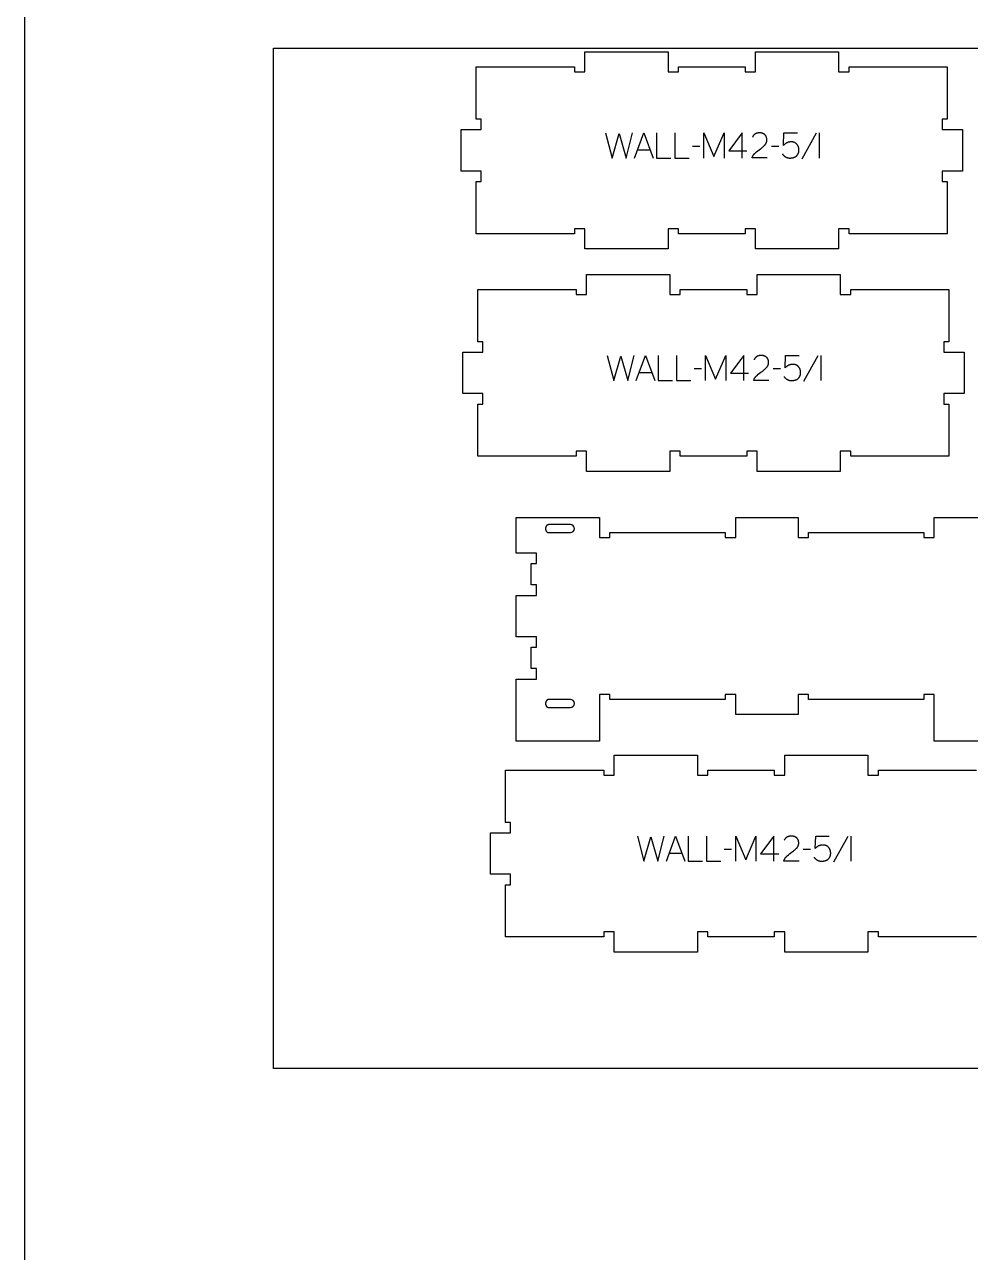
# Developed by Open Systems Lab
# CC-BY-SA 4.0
# Model space of a CAD drawing. Extents: x 0 to 4485, y 0 to 10771.
# Drawn here: x 0 to 1131, y 2810 to 4278 of the extents above; entities that cross this region are included whole.
import ezdxf

# ---------------------------------------------------------------- set-up
doc = ezdxf.new("R2010")
doc.units = 0
for name, color, linetype in [('0_SHEET_SPRUCEPLY_2440X122', 1, 'CONTINUOUS'), ('1_ANYTOOL_1MMDEEP_LABELS_S', 2, 'CONTINUOUS'), ('3_ANYTOOL_CUTTHROUGH_INSID', 4, 'CONTINUOUS'), ('4_ANYTOOL_CUTTHROUGH_OUTSI', 5, 'CONTINUOUS'), ('DONOTCUT', 7, 'CONTINUOUS')]:
    doc.layers.add(name, color=color, linetype=linetype)

msp = doc.modelspace()

# ---------------------------------------------------------------- linework, layer by layer
at = {"layer": '0_SHEET_SPRUCEPLY_2440X122'}
msp.add_lwpolyline([(2737.9, 4249.4), (2737.9, 3029.4), (297.9, 3029.4), (297.9, 4249.4)], close=True, dxfattribs=at)
at = {"layer": '1_ANYTOOL_1MMDEEP_LABELS_S', "color": 2}
for points in [[(695.1, 4148), (702.8, 4118), (711.3, 4147.1), (719.7, 4118), (727.2, 4148)], [(729.8, 4118), (740.7, 4148), (751.8, 4118)], [(756, 4148), (756, 4118), (773.1, 4118)], [(777.9, 4148), (777.9, 4118), (795, 4118)], [(812.7, 4118), (812.7, 4148), (824.7, 4119.6), (836.7, 4147.9), (836.7, 4118)], [(858.3, 4118), (858.3, 4148.1), (842.3, 4126.7)], [(888.5, 4118.1), (870.2, 4118.1), (870.4, 4118.6), (870.4, 4118.8), (870.5, 4119), (870.6, 4119.2), (870.7, 4119.4), (870.8, 4119.7), (870.9, 4119.9), (871, 4120.1), (871.1, 4120.3), (871.2, 4120.5), (871.3, 4120.7), (871.4, 4120.9), (871.5, 4121.1), (871.7, 4121.3), (871.8, 4121.5), (871.9, 4121.7), (872, 4121.9), (872.2, 4122), (872.3, 4122.2), (872.5, 4122.4), (872.6, 4122.6), (872.8, 4122.8), (872.9, 4122.9), (873.1, 4123.1), (873.2, 4123.3), (873.4, 4123.4), (873.6, 4123.6), (873.7, 4123.8), (873.9, 4123.9), (874.3, 4124.2), (875.7, 4125.5), (877.2, 4126.7), (878.7, 4127.8), (880.3, 4128.9), (881, 4129.5), (881.8, 4130.1), (882.5, 4130.6), (883.2, 4131.2), (883.8, 4131.8), (884.5, 4132.4), (885.1, 4133), (885.7, 4133.7), (885.8, 4133.8), (886, 4134), (886.1, 4134.1), (886.2, 4134.3), (886.4, 4134.5), (886.5, 4134.6), (886.6, 4134.8), (886.7, 4135), (886.8, 4135.1), (886.9, 4135.3), (887, 4135.5), (887.1, 4135.7), (887.2, 4135.9), (887.3, 4136.1), (887.4, 4136.2), (887.5, 4136.4), (887.5, 4136.6), (887.6, 4136.8), (887.7, 4137), (887.7, 4137.2), (887.8, 4137.4), (887.8, 4137.6), (887.9, 4137.8), (887.9, 4138), (887.9, 4138.2), (888, 4138.5), (888, 4138.7), (888, 4138.9), (888, 4139.1), (888, 4139.3), (888, 4139.6), (888, 4139.8), (888, 4140), (888, 4140.3), (888, 4140.5), (888, 4140.8), (888, 4141), (888, 4141.2), (887.9, 4141.5), (887.9, 4141.7), (887.8, 4141.9), (887.8, 4142.1), (887.7, 4142.3), (887.7, 4142.5), (887.6, 4142.7), (887.6, 4142.9), (887.5, 4143.1), (887.4, 4143.3), (887.3, 4143.5), (887.2, 4143.7), (887.2, 4143.9), (887.1, 4144.1), (887, 4144.2), (886.9, 4144.4), (886.7, 4144.6), (886.6, 4144.7), (886.5, 4144.9), (886.4, 4145.1), (886.2, 4145.2), (886.1, 4145.4), (886, 4145.5), (885.8, 4145.6), (885.7, 4145.8), (885.5, 4145.9), (885.4, 4146), (885.2, 4146.2), (885, 4146.3), (884.9, 4146.4), (884.7, 4146.5), (884.5, 4146.6), (884.3, 4146.7), (884.2, 4146.8), (884, 4146.9), (883.8, 4147), (883.6, 4147.1), (883.4, 4147.2), (883.2, 4147.3), (883.1, 4147.3), (882.9, 4147.4), (882.7, 4147.5), (882.5, 4147.6), (882.3, 4147.6), (882, 4147.7), (881.8, 4147.7), (881.6, 4147.8), (881.4, 4147.8), (881.2, 4147.8), (881, 4147.9), (880.8, 4147.9), (880.5, 4147.9), (880.3, 4148), (880.1, 4148), (879.8, 4148), (879.6, 4148), (879.1, 4148), (878.8, 4148), (878.4, 4148), (878.1, 4148), (877.7, 4147.9), (877.4, 4147.9), (877, 4147.8), (876.7, 4147.8), (876.4, 4147.7), (876.1, 4147.6), (875.9, 4147.6), (875.8, 4147.5), (875.6, 4147.5), (875.5, 4147.4), (875.3, 4147.4), (875.2, 4147.3), (875, 4147.2), (874.9, 4147.2), (874.7, 4147.1), (874.6, 4147), (874.5, 4147), (874.3, 4146.9), (874.2, 4146.8), (874.1, 4146.7), (873.9, 4146.7), (873.8, 4146.6), (873.7, 4146.5), (873.5, 4146.4), (873.4, 4146.3), (873.3, 4146.2), (873.2, 4146.1), (873, 4146), (872.9, 4145.9), (872.8, 4145.8), (872.7, 4145.7), (872.6, 4145.6), (872.5, 4145.5), (872.4, 4145.4), (872.2, 4145.3), (872.1, 4145.1), (872, 4145), (871.9, 4144.9), (871.7, 4144.6), (871.5, 4144.4), (871.3, 4144.1), (871.2, 4143.8), (871, 4143.5), (870.8, 4143.2), (870.6, 4142.9)], [(906.5, 4122.8), (906.7, 4122.5), (906.9, 4122.2), (907.2, 4121.9), (907.4, 4121.7), (907.6, 4121.4), (907.8, 4121.2), (908.1, 4120.9), (908.3, 4120.7), (908.6, 4120.5), (908.8, 4120.3), (909.1, 4120.1), (909.3, 4119.9), (909.6, 4119.7), (909.9, 4119.5), (910.1, 4119.4), (910.4, 4119.2), (910.7, 4119.1), (911, 4118.9), (911.3, 4118.8), (911.6, 4118.7), (911.9, 4118.6), (912.2, 4118.5), (912.5, 4118.4), (912.8, 4118.3), (913.1, 4118.2), (913.4, 4118.2), (913.8, 4118.1), (914.1, 4118.1), (914.4, 4118.1), (914.8, 4118), (915.1, 4118), (915.5, 4118), (915.9, 4118), (916.3, 4118), (916.7, 4118), (917.1, 4118.1), (917.5, 4118.1), (917.9, 4118.2), (918.2, 4118.2), (918.6, 4118.3), (919, 4118.3), (919.3, 4118.4), (919.7, 4118.5), (920, 4118.6), (920.4, 4118.7), (920.7, 4118.8), (921, 4118.9), (921.3, 4119.1), (921.5, 4119.1), (921.6, 4119.2), (921.8, 4119.3), (921.9, 4119.4), (922.1, 4119.4), (922.2, 4119.5), (922.4, 4119.6), (922.5, 4119.7), (922.7, 4119.8), (922.8, 4119.9), (922.9, 4120), (923.1, 4120.2), (923.2, 4120.3), (923.3, 4120.4), (923.5, 4120.5), (923.6, 4120.7), (923.7, 4120.8), (923.8, 4120.9), (924, 4121.1), (924.1, 4121.2), (924.2, 4121.4), (924.3, 4121.5), (924.4, 4121.7), (924.5, 4121.9), (924.7, 4122), (924.8, 4122.2), (924.9, 4122.4), (925, 4122.6), (925.2, 4122.9), (925.4, 4123.3), (925.5, 4123.6), (925.6, 4123.8), (925.7, 4124.1), (925.8, 4124.3), (925.9, 4124.6), (926, 4124.8), (926, 4125), (926.1, 4125.3), (926.1, 4125.5), (926.2, 4125.8), (926.2, 4126), (926.3, 4126.2), (926.3, 4126.5), (926.3, 4126.7), (926.3, 4126.9), (926.3, 4127.2), (926.3, 4127.5), (926.3, 4127.7), (926.3, 4128), (926.3, 4128.2), (926.3, 4128.5), (926.2, 4128.7), (926.2, 4129), (926.2, 4129.2), (926.1, 4129.5), (926.1, 4129.7), (926, 4130), (926, 4130.2), (925.9, 4130.4), (925.9, 4130.7), (925.8, 4130.9), (925.7, 4131.1), (925.6, 4131.4), (925.6, 4131.6), (925.5, 4131.8), (925.4, 4132), (925.3, 4132.2), (925.2, 4132.4), (925.1, 4132.6), (925, 4132.8), (924.9, 4133), (924.7, 4133.2), (924.6, 4133.4), (924.5, 4133.6), (924.3, 4133.8), (924.2, 4134), (924.1, 4134.2), (923.9, 4134.4), (923.8, 4134.6), (923.6, 4134.7), (923.4, 4134.9), (923.3, 4135.1), (923.1, 4135.2), (922.9, 4135.4), (922.8, 4135.5), (922.6, 4135.7), (922.4, 4135.8), (922.2, 4135.9), (922, 4136), (921.8, 4136.2), (921.6, 4136.3), (921.4, 4136.4), (921.2, 4136.5), (921, 4136.6), (920.8, 4136.7), (920.5, 4136.7), (920.3, 4136.8), (920.1, 4136.9), (919.8, 4137), (919.6, 4137), (919.4, 4137.1), (919.1, 4137.1), (918.9, 4137.2), (918.6, 4137.2), (918.3, 4137.2), (918.1, 4137.3), (917.8, 4137.3), (917.5, 4137.3), (917.3, 4137.3), (917, 4137.3), (916.6, 4137.3), (916.3, 4137.3), (915.9, 4137.3), (915.6, 4137.2), (915.3, 4137.2), (914.9, 4137.1), (914.6, 4137.1), (914.3, 4137), (914, 4136.9), (913.7, 4136.9), (913.4, 4136.8), (913.1, 4136.7), (912.8, 4136.5), (912.5, 4136.4), (912.2, 4136.3), (912, 4136.2), (911.7, 4136), (911.4, 4135.9), (911.1, 4135.7), (910.9, 4135.5), (910.6, 4135.4), (910.3, 4135.2), (910.1, 4135), (909.8, 4134.8), (909.5, 4134.6), (909.3, 4134.4), (909, 4134.2), (908.8, 4133.9), (908.2, 4133.5), (907.7, 4133), (908.4, 4148), (924.6, 4148)], [(946.9, 4147.5), (929.7, 4116.8)], [(950.4, 4148), (950.4, 4118)], [(733.3, 4127.6), (748.2, 4127.6)], [(807.6, 4131.9), (798.8, 4131.8)], [(842.3, 4126.7), (864.1, 4126.7)], [(902.2, 4131.9), (893.4, 4131.8)], [(697.1, 3882), (704.8, 3852), (713.3, 3881.1), (721.7, 3852), (729.2, 3882)], [(731.8, 3852), (742.7, 3882), (753.8, 3852)], [(758, 3882), (758, 3852), (775.1, 3852)], [(779.9, 3882), (779.9, 3852), (797, 3852)], [(814.7, 3852), (814.7, 3882), (826.7, 3853.6), (838.7, 3881.9), (838.7, 3852)], [(860.3, 3852), (860.3, 3882.1), (844.3, 3860.7)], [(890.5, 3852.1), (872.2, 3852.1), (872.4, 3852.6), (872.4, 3852.8), (872.5, 3853), (872.6, 3853.2), (872.7, 3853.4), (872.8, 3853.7), (872.9, 3853.9), (873, 3854.1), (873.1, 3854.3), (873.2, 3854.5), (873.3, 3854.7), (873.4, 3854.9), (873.5, 3855.1), (873.7, 3855.3), (873.8, 3855.5), (873.9, 3855.7), (874, 3855.9), (874.2, 3856), (874.3, 3856.2), (874.5, 3856.4), (874.6, 3856.6), (874.8, 3856.8), (874.9, 3856.9), (875.1, 3857.1), (875.2, 3857.3), (875.4, 3857.4), (875.6, 3857.6), (875.7, 3857.8), (875.9, 3857.9), (876.3, 3858.2), (877.7, 3859.5), (879.2, 3860.7), (880.7, 3861.8), (882.3, 3862.9), (883, 3863.5), (883.8, 3864.1), (884.5, 3864.6), (885.2, 3865.2), (885.8, 3865.8), (886.5, 3866.4), (887.1, 3867), (887.7, 3867.7), (887.8, 3867.8), (888, 3868), (888.1, 3868.1), (888.2, 3868.3), (888.4, 3868.5), (888.5, 3868.6), (888.6, 3868.8), (888.7, 3869), (888.8, 3869.1), (888.9, 3869.3), (889, 3869.5), (889.1, 3869.7), (889.2, 3869.9), (889.3, 3870.1), (889.4, 3870.2), (889.5, 3870.4), (889.5, 3870.6), (889.6, 3870.8), (889.7, 3871), (889.7, 3871.2), (889.8, 3871.4), (889.8, 3871.6), (889.9, 3871.8), (889.9, 3872), (889.9, 3872.2), (890, 3872.5), (890, 3872.7), (890, 3872.9), (890, 3873.1), (890, 3873.3), (890, 3873.6), (890, 3873.8), (890, 3874), (890, 3874.3), (890, 3874.5), (890, 3874.8), (890, 3875), (890, 3875.2), (889.9, 3875.5), (889.9, 3875.7), (889.8, 3875.9), (889.8, 3876.1), (889.7, 3876.3), (889.7, 3876.5), (889.6, 3876.7), (889.6, 3876.9), (889.5, 3877.1), (889.4, 3877.3), (889.3, 3877.5), (889.2, 3877.7), (889.2, 3877.9), (889.1, 3878.1), (889, 3878.2), (888.9, 3878.4), (888.7, 3878.6), (888.6, 3878.7), (888.5, 3878.9), (888.4, 3879.1), (888.2, 3879.2), (888.1, 3879.4), (888, 3879.5), (887.8, 3879.6), (887.7, 3879.8), (887.5, 3879.9), (887.4, 3880), (887.2, 3880.2), (887, 3880.3), (886.9, 3880.4), (886.7, 3880.5), (886.5, 3880.6), (886.3, 3880.7), (886.2, 3880.8), (886, 3880.9), (885.8, 3881), (885.6, 3881.1), (885.4, 3881.2), (885.2, 3881.3), (885.1, 3881.3), (884.9, 3881.4), (884.7, 3881.5), (884.5, 3881.6), (884.3, 3881.6), (884, 3881.7), (883.8, 3881.7), (883.6, 3881.8), (883.4, 3881.8), (883.2, 3881.8), (883, 3881.9), (882.8, 3881.9), (882.5, 3881.9), (882.3, 3882), (882.1, 3882), (881.8, 3882), (881.6, 3882), (881.1, 3882), (880.8, 3882), (880.4, 3882), (880.1, 3882), (879.7, 3881.9), (879.4, 3881.9), (879, 3881.8), (878.7, 3881.8), (878.4, 3881.7), (878.1, 3881.6), (877.9, 3881.6), (877.8, 3881.5), (877.6, 3881.5), (877.5, 3881.4), (877.3, 3881.4), (877.2, 3881.3), (877, 3881.2), (876.9, 3881.2), (876.7, 3881.1), (876.6, 3881), (876.5, 3881), (876.3, 3880.9), (876.2, 3880.8), (876.1, 3880.7), (875.9, 3880.7), (875.8, 3880.6), (875.7, 3880.5), (875.5, 3880.4), (875.4, 3880.3), (875.3, 3880.2), (875.2, 3880.1), (875, 3880), (874.9, 3879.9), (874.8, 3879.8), (874.7, 3879.7), (874.6, 3879.6), (874.5, 3879.5), (874.4, 3879.4), (874.2, 3879.3), (874.1, 3879.1), (874, 3879), (873.9, 3878.9), (873.7, 3878.6), (873.5, 3878.4), (873.3, 3878.1), (873.2, 3877.8), (873, 3877.5), (872.8, 3877.2), (872.6, 3876.9)], [(908.5, 3856.8), (908.7, 3856.5), (908.9, 3856.2), (909.2, 3855.9), (909.4, 3855.7), (909.6, 3855.4), (909.8, 3855.2), (910.1, 3854.9), (910.3, 3854.7), (910.6, 3854.5), (910.8, 3854.3), (911.1, 3854.1), (911.3, 3853.9), (911.6, 3853.7), (911.9, 3853.5), (912.1, 3853.4), (912.4, 3853.2), (912.7, 3853.1), (913, 3852.9), (913.3, 3852.8), (913.6, 3852.7), (913.9, 3852.6), (914.2, 3852.5), (914.5, 3852.4), (914.8, 3852.3), (915.1, 3852.2), (915.4, 3852.2), (915.8, 3852.1), (916.1, 3852.1), (916.4, 3852.1), (916.8, 3852), (917.1, 3852), (917.5, 3852), (917.9, 3852), (918.3, 3852), (918.7, 3852), (919.1, 3852.1), (919.5, 3852.1), (919.9, 3852.2), (920.2, 3852.2), (920.6, 3852.3), (921, 3852.3), (921.3, 3852.4), (921.7, 3852.5), (922, 3852.6), (922.4, 3852.7), (922.7, 3852.8), (923, 3852.9), (923.3, 3853.1), (923.5, 3853.1), (923.6, 3853.2), (923.8, 3853.3), (923.9, 3853.4), (924.1, 3853.4), (924.2, 3853.5), (924.4, 3853.6), (924.5, 3853.7), (924.7, 3853.8), (924.8, 3853.9), (924.9, 3854), (925.1, 3854.2), (925.2, 3854.3), (925.3, 3854.4), (925.5, 3854.5), (925.6, 3854.7), (925.7, 3854.8), (925.8, 3854.9), (926, 3855.1), (926.1, 3855.2), (926.2, 3855.4), (926.3, 3855.5), (926.4, 3855.7), (926.5, 3855.9), (926.7, 3856), (926.8, 3856.2), (926.9, 3856.4), (927, 3856.6), (927.2, 3856.9), (927.4, 3857.3), (927.5, 3857.6), (927.6, 3857.8), (927.7, 3858.1), (927.8, 3858.3), (927.9, 3858.6), (928, 3858.8), (928, 3859), (928.1, 3859.3), (928.1, 3859.5), (928.2, 3859.8), (928.2, 3860), (928.3, 3860.2), (928.3, 3860.5), (928.3, 3860.7), (928.3, 3860.9), (928.3, 3861.2), (928.3, 3861.5), (928.3, 3861.7), (928.3, 3862), (928.3, 3862.2), (928.3, 3862.5), (928.2, 3862.7), (928.2, 3863), (928.2, 3863.2), (928.1, 3863.5), (928.1, 3863.7), (928, 3864), (928, 3864.2), (927.9, 3864.4), (927.9, 3864.7), (927.8, 3864.9), (927.7, 3865.1), (927.6, 3865.4), (927.6, 3865.6), (927.5, 3865.8), (927.4, 3866), (927.3, 3866.2), (927.2, 3866.4), (927.1, 3866.6), (927, 3866.8), (926.9, 3867), (926.7, 3867.2), (926.6, 3867.4), (926.5, 3867.6), (926.3, 3867.8), (926.2, 3868), (926.1, 3868.2), (925.9, 3868.4), (925.8, 3868.6), (925.6, 3868.7), (925.4, 3868.9), (925.3, 3869.1), (925.1, 3869.2), (924.9, 3869.4), (924.8, 3869.5), (924.6, 3869.7), (924.4, 3869.8), (924.2, 3869.9), (924, 3870), (923.8, 3870.2), (923.6, 3870.3), (923.4, 3870.4), (923.2, 3870.5), (923, 3870.6), (922.8, 3870.7), (922.5, 3870.7), (922.3, 3870.8), (922.1, 3870.9), (921.8, 3871), (921.6, 3871), (921.4, 3871.1), (921.1, 3871.1), (920.9, 3871.2), (920.6, 3871.2), (920.3, 3871.2), (920.1, 3871.3), (919.8, 3871.3), (919.5, 3871.3), (919.3, 3871.3), (919, 3871.3), (918.6, 3871.3), (918.3, 3871.3), (917.9, 3871.3), (917.6, 3871.2), (917.3, 3871.2), (916.9, 3871.1), (916.6, 3871.1), (916.3, 3871), (916, 3870.9), (915.7, 3870.9), (915.4, 3870.8), (915.1, 3870.7), (914.8, 3870.5), (914.5, 3870.4), (914.2, 3870.3), (914, 3870.2), (913.7, 3870), (913.4, 3869.9), (913.1, 3869.7), (912.9, 3869.5), (912.6, 3869.4), (912.3, 3869.2), (912.1, 3869), (911.8, 3868.8), (911.5, 3868.6), (911.3, 3868.4), (911, 3868.2), (910.8, 3867.9), (910.2, 3867.5), (909.7, 3867), (910.4, 3882), (926.6, 3882)], [(948.9, 3881.5), (931.7, 3850.8)], [(952.4, 3882), (952.4, 3852)], [(735.3, 3861.6), (750.2, 3861.6)], [(809.6, 3865.9), (800.8, 3865.8)], [(844.3, 3860.7), (866.1, 3860.7)], [(904.2, 3865.9), (895.4, 3865.8)], [(733.1, 3307.5), (740.8, 3277.5), (749.2, 3306.6), (757.7, 3277.5), (765.2, 3307.5)], [(767.8, 3277.5), (778.7, 3307.5), (789.7, 3277.5)], [(794, 3307.5), (794, 3277.5), (811.1, 3277.5)], [(815.8, 3307.5), (815.8, 3277.5), (832.9, 3277.5)], [(850.7, 3277.5), (850.7, 3307.5), (862.7, 3279.1), (874.7, 3307.3), (874.7, 3277.5)], [(896.3, 3277.5), (896.3, 3307.5), (880.3, 3286.1)], [(926.5, 3277.5), (908.2, 3277.6), (908.3, 3278), (908.4, 3278.2), (908.5, 3278.5), (908.6, 3278.7), (908.7, 3278.9), (908.8, 3279.1), (908.9, 3279.3), (909, 3279.5), (909.1, 3279.7), (909.2, 3279.9), (909.3, 3280.1), (909.4, 3280.3), (909.5, 3280.5), (909.6, 3280.7), (909.8, 3280.9), (909.9, 3281.1), (910, 3281.3), (910.2, 3281.5), (910.3, 3281.7), (910.4, 3281.9), (910.6, 3282), (910.7, 3282.2), (910.9, 3282.4), (911.1, 3282.6), (911.2, 3282.7), (911.4, 3282.9), (911.5, 3283.1), (911.7, 3283.2), (911.9, 3283.4), (912.3, 3283.7), (913.7, 3284.9), (915.2, 3286.1), (916.7, 3287.3), (918.3, 3288.4), (919, 3289), (919.7, 3289.5), (920.4, 3290.1), (921.1, 3290.7), (921.8, 3291.3), (922.4, 3291.9), (923.1, 3292.5), (923.7, 3293.1), (923.8, 3293.3), (924, 3293.4), (924.1, 3293.6), (924.2, 3293.7), (924.4, 3293.9), (924.5, 3294.1), (924.6, 3294.3), (924.7, 3294.4), (924.8, 3294.6), (924.9, 3294.8), (925, 3295), (925.1, 3295.1), (925.2, 3295.3), (925.3, 3295.5), (925.4, 3295.7), (925.4, 3295.9), (925.5, 3296.1), (925.6, 3296.3), (925.6, 3296.5), (925.7, 3296.7), (925.8, 3296.9), (925.8, 3297.1), (925.8, 3297.3), (925.9, 3297.5), (925.9, 3297.7), (925.9, 3297.9), (926, 3298.1), (926, 3298.3), (926, 3298.6), (926, 3298.8), (926, 3299), (926, 3299.2), (926, 3299.5), (926, 3299.7), (926, 3300), (926, 3300.2), (926, 3300.4), (925.9, 3300.7), (925.9, 3300.9), (925.9, 3301.1), (925.8, 3301.4), (925.8, 3301.6), (925.7, 3301.8), (925.7, 3302), (925.6, 3302.2), (925.5, 3302.4), (925.5, 3302.6), (925.4, 3302.8), (925.3, 3303), (925.2, 3303.2), (925.1, 3303.3), (925, 3303.5), (924.9, 3303.7), (924.8, 3303.9), (924.7, 3304), (924.6, 3304.2), (924.5, 3304.4), (924.4, 3304.5), (924.2, 3304.7), (924.1, 3304.8), (924, 3305), (923.8, 3305.1), (923.7, 3305.2), (923.5, 3305.4), (923.3, 3305.5), (923.2, 3305.6), (923, 3305.7), (922.8, 3305.9), (922.7, 3306), (922.5, 3306.1), (922.3, 3306.2), (922.2, 3306.3), (922, 3306.4), (921.8, 3306.5), (921.6, 3306.6), (921.4, 3306.6), (921.2, 3306.7), (921, 3306.8), (920.8, 3306.9), (920.6, 3306.9), (920.4, 3307), (920.2, 3307.1), (920, 3307.1), (919.8, 3307.2), (919.6, 3307.2), (919.4, 3307.3), (919.2, 3307.3), (919, 3307.3), (918.7, 3307.4), (918.5, 3307.4), (918.3, 3307.4), (918.1, 3307.4), (917.8, 3307.4), (917.6, 3307.5), (917.1, 3307.5), (916.7, 3307.5), (916.4, 3307.4), (916, 3307.4), (915.7, 3307.4), (915.3, 3307.3), (915, 3307.3), (914.7, 3307.2), (914.4, 3307.1), (914.1, 3307.1), (913.9, 3307), (913.7, 3307), (913.6, 3306.9), (913.4, 3306.9), (913.3, 3306.8), (913.1, 3306.7), (913, 3306.7), (912.9, 3306.6), (912.7, 3306.6), (912.6, 3306.5), (912.4, 3306.4), (912.3, 3306.3), (912.2, 3306.3), (912, 3306.2), (911.9, 3306.1), (911.8, 3306), (911.6, 3305.9), (911.5, 3305.9), (911.4, 3305.8), (911.3, 3305.7), (911.1, 3305.6), (911, 3305.5), (910.9, 3305.4), (910.8, 3305.3), (910.7, 3305.2), (910.6, 3305.1), (910.5, 3304.9), (910.3, 3304.8), (910.2, 3304.7), (910.1, 3304.6), (910, 3304.5), (909.9, 3304.4), (909.7, 3304.1), (909.5, 3303.8), (909.3, 3303.6), (909.1, 3303.3), (909, 3303), (908.8, 3302.7), (908.6, 3302.4)], [(944.5, 3282.2), (944.7, 3281.9), (944.9, 3281.6), (945.1, 3281.4), (945.4, 3281.1), (945.6, 3280.9), (945.8, 3280.6), (946.1, 3280.4), (946.3, 3280.1), (946.5, 3279.9), (946.8, 3279.7), (947, 3279.5), (947.3, 3279.3), (947.6, 3279.1), (947.8, 3279), (948.1, 3278.8), (948.4, 3278.7), (948.7, 3278.5), (949, 3278.4), (949.3, 3278.3), (949.5, 3278.1), (949.8, 3278), (950.2, 3277.9), (950.5, 3277.8), (950.8, 3277.8), (951.1, 3277.7), (951.4, 3277.6), (951.7, 3277.6), (952.1, 3277.5), (952.4, 3277.5), (952.8, 3277.5), (953.1, 3277.5), (953.5, 3277.5), (953.9, 3277.5), (954.3, 3277.5), (954.7, 3277.5), (955.1, 3277.5), (955.5, 3277.6), (955.8, 3277.6), (956.2, 3277.7), (956.6, 3277.7), (957, 3277.8), (957.3, 3277.9), (957.7, 3278), (958, 3278.1), (958.3, 3278.2), (958.7, 3278.3), (959, 3278.4), (959.3, 3278.5), (959.5, 3278.6), (959.6, 3278.7), (959.8, 3278.7), (959.9, 3278.8), (960.1, 3278.9), (960.2, 3279), (960.4, 3279.1), (960.5, 3279.2), (960.6, 3279.3), (960.8, 3279.4), (960.9, 3279.5), (961.1, 3279.6), (961.2, 3279.7), (961.3, 3279.8), (961.4, 3280), (961.6, 3280.1), (961.7, 3280.2), (961.8, 3280.4), (961.9, 3280.5), (962.1, 3280.7), (962.2, 3280.8), (962.3, 3281), (962.4, 3281.1), (962.5, 3281.3), (962.6, 3281.5), (962.7, 3281.7), (962.9, 3281.8), (963, 3282), (963.2, 3282.4), (963.4, 3282.8), (963.5, 3283), (963.6, 3283.3), (963.7, 3283.5), (963.8, 3283.8), (963.9, 3284), (963.9, 3284.2), (964, 3284.5), (964.1, 3284.7), (964.1, 3285), (964.2, 3285.2), (964.2, 3285.5), (964.2, 3285.7), (964.3, 3285.9), (964.3, 3286.2), (964.3, 3286.4), (964.3, 3286.6), (964.3, 3286.9), (964.3, 3287.2), (964.3, 3287.4), (964.3, 3287.7), (964.2, 3287.9), (964.2, 3288.2), (964.2, 3288.4), (964.2, 3288.7), (964.1, 3288.9), (964.1, 3289.2), (964, 3289.4), (964, 3289.7), (963.9, 3289.9), (963.8, 3290.1), (963.8, 3290.4), (963.7, 3290.6), (963.6, 3290.8), (963.5, 3291), (963.5, 3291.2), (963.4, 3291.5), (963.3, 3291.7), (963.2, 3291.9), (963.1, 3292.1), (963, 3292.3), (962.8, 3292.5), (962.7, 3292.7), (962.6, 3292.9), (962.5, 3293.1), (962.3, 3293.3), (962.2, 3293.5), (962, 3293.7), (961.9, 3293.8), (961.7, 3294), (961.6, 3294.2), (961.4, 3294.4), (961.3, 3294.5), (961.1, 3294.7), (960.9, 3294.8), (960.7, 3295), (960.6, 3295.1), (960.4, 3295.2), (960.2, 3295.4), (960, 3295.5), (959.8, 3295.6), (959.6, 3295.7), (959.4, 3295.8), (959.2, 3295.9), (959, 3296), (958.7, 3296.1), (958.5, 3296.2), (958.3, 3296.3), (958.1, 3296.3), (957.8, 3296.4), (957.6, 3296.5), (957.3, 3296.5), (957.1, 3296.6), (956.8, 3296.6), (956.6, 3296.6), (956.3, 3296.7), (956.1, 3296.7), (955.8, 3296.7), (955.5, 3296.7), (955.2, 3296.7), (955, 3296.8), (954.6, 3296.7), (954.3, 3296.7), (953.9, 3296.7), (953.6, 3296.7), (953.3, 3296.6), (952.9, 3296.6), (952.6, 3296.5), (952.3, 3296.5), (952, 3296.4), (951.7, 3296.3), (951.4, 3296.2), (951.1, 3296.1), (950.8, 3296), (950.5, 3295.9), (950.2, 3295.8), (949.9, 3295.6), (949.7, 3295.5), (949.4, 3295.3), (949.1, 3295.2), (948.9, 3295), (948.6, 3294.8), (948.3, 3294.6), (948.1, 3294.4), (947.8, 3294.2), (947.5, 3294), (947.3, 3293.8), (947, 3293.6), (946.7, 3293.4), (946.2, 3292.9), (945.7, 3292.4), (946.4, 3307.5), (962.6, 3307.5)], [(984.9, 3307), (967.7, 3276.2)], [(988.4, 3307.5), (988.4, 3277.5)], [(845.6, 3291.4), (836.8, 3291.3)], [(940.2, 3291.4), (931.4, 3291.3)], [(771.3, 3287), (786.2, 3287)], [(880.3, 3286.1), (902.1, 3286.1)]]:
    msp.add_lwpolyline(points, dxfattribs=at)
at = {"layer": '3_ANYTOOL_CUTTHROUGH_INSID', "color": 4}
for points in [[(652.9, 3679.7), (627.2, 3679.7), (627.1, 3679.7), (627, 3679.7), (626.9, 3679.7), (626.8, 3679.7), (626.7, 3679.6), (626.6, 3679.6), (626.5, 3679.6), (626.4, 3679.6), (626.3, 3679.6), (626.2, 3679.5), (626.1, 3679.5), (626, 3679.5), (625.9, 3679.4), (625.8, 3679.4), (625.7, 3679.4), (625.7, 3679.3), (625.6, 3679.3), (625.5, 3679.2), (625.4, 3679.2), (625.3, 3679.1), (625.2, 3679.1), (625.1, 3679), (625, 3678.9), (624.9, 3678.9), (624.8, 3678.8), (624.8, 3678.7), (624.7, 3678.6), (624.6, 3678.6), (624.5, 3678.5), (624.4, 3678.4), (624.4, 3678.3), (624.3, 3678.2), (624.2, 3678.1), (624.2, 3678.1), (624.1, 3678), (624, 3677.9), (624, 3677.8), (623.9, 3677.7), (623.9, 3677.6), (623.8, 3677.5), (623.7, 3677.4), (623.7, 3677.3), (623.7, 3677.2), (623.6, 3677.1), (623.6, 3677), (623.5, 3676.9), (623.5, 3676.7), (623.5, 3676.6), (623.4, 3676.5), (623.4, 3676.4), (623.4, 3676.3), (623.3, 3676.2), (623.3, 3676.1), (623.3, 3676), (623.3, 3675.9), (623.3, 3675.8), (623.2, 3675.7), (623.2, 3675.6), (623.2, 3675.5), (623.2, 3675.3), (623.2, 3675.2), (623.2, 3675.1), (623.2, 3675), (623.2, 3674.9), (623.2, 3674.8), (623.2, 3674.7), (623.2, 3674.6), (623.2, 3674.5), (623.2, 3674.4), (623.2, 3674.3), (623.2, 3674.2), (623.3, 3674.1), (623.3, 3674), (623.3, 3673.9), (623.3, 3673.7), (623.3, 3673.6), (623.4, 3673.5), (623.4, 3673.4), (623.4, 3673.3), (623.5, 3673.2), (623.5, 3673.1), (623.5, 3673), (623.6, 3672.9), (623.6, 3672.8), (623.7, 3672.7), (623.7, 3672.6), (623.7, 3672.5), (623.8, 3672.4), (623.9, 3672.3), (623.9, 3672.2), (624, 3672.1), (624, 3672), (624.1, 3671.9), (624.2, 3671.8), (624.2, 3671.7), (624.3, 3671.6), (624.4, 3671.5), (624.4, 3671.4), (624.5, 3671.4), (624.6, 3671.3), (624.7, 3671.2), (624.8, 3671.1), (624.8, 3671.1), (624.9, 3671), (625, 3670.9), (625.1, 3670.9), (625.2, 3670.8), (625.3, 3670.7), (625.4, 3670.7), (625.5, 3670.6), (625.6, 3670.6), (625.7, 3670.5), (625.7, 3670.5), (625.8, 3670.4), (625.9, 3670.4), (626, 3670.4), (626.1, 3670.3), (626.2, 3670.3), (626.3, 3670.3), (626.4, 3670.3), (626.5, 3670.2), (626.6, 3670.2), (626.7, 3670.2), (626.8, 3670.2), (626.9, 3670.2), (627, 3670.2), (627.1, 3670.2), (627.2, 3670.2), (652.9, 3670.2, 1)], [(652.9, 3461.2, 1), (652.9, 3470.7), (627.2, 3470.7), (627.1, 3470.7), (627, 3470.7), (626.9, 3470.7), (626.8, 3470.7), (626.7, 3470.6), (626.6, 3470.6), (626.5, 3470.6), (626.4, 3470.6), (626.3, 3470.6), (626.2, 3470.5), (626.1, 3470.5), (626, 3470.5), (625.9, 3470.4), (625.8, 3470.4), (625.7, 3470.4), (625.7, 3470.3), (625.6, 3470.3), (625.5, 3470.2), (625.4, 3470.2), (625.3, 3470.1), (625.2, 3470.1), (625.1, 3470), (625, 3469.9), (624.9, 3469.9), (624.8, 3469.8), (624.8, 3469.7), (624.7, 3469.6), (624.6, 3469.6), (624.5, 3469.5), (624.4, 3469.4), (624.4, 3469.3), (624.3, 3469.2), (624.2, 3469.1), (624.2, 3469.1), (624.1, 3469), (624, 3468.9), (624, 3468.8), (623.9, 3468.7), (623.9, 3468.6), (623.8, 3468.5), (623.7, 3468.4), (623.7, 3468.3), (623.7, 3468.2), (623.6, 3468.1), (623.6, 3468), (623.5, 3467.9), (623.5, 3467.7), (623.5, 3467.6), (623.4, 3467.5), (623.4, 3467.4), (623.4, 3467.3), (623.3, 3467.2), (623.3, 3467.1), (623.3, 3467), (623.3, 3466.9), (623.3, 3466.8), (623.2, 3466.7), (623.2, 3466.6), (623.2, 3466.5), (623.2, 3466.3), (623.2, 3466.2), (623.2, 3466.1), (623.2, 3466), (623.2, 3465.9), (623.2, 3465.8), (623.2, 3465.7), (623.2, 3465.6), (623.2, 3465.5), (623.2, 3465.4), (623.2, 3465.3), (623.2, 3465.2), (623.3, 3465.1), (623.3, 3465), (623.3, 3464.9), (623.3, 3464.7), (623.3, 3464.6), (623.4, 3464.5), (623.4, 3464.4), (623.4, 3464.3), (623.5, 3464.2), (623.5, 3464.1), (623.5, 3464), (623.6, 3463.9), (623.6, 3463.8), (623.7, 3463.7), (623.7, 3463.6), (623.7, 3463.5), (623.8, 3463.4), (623.9, 3463.3), (623.9, 3463.2), (624, 3463.1), (624, 3463), (624.1, 3462.9), (624.2, 3462.8), (624.2, 3462.7), (624.3, 3462.6), (624.4, 3462.5), (624.4, 3462.4), (624.5, 3462.4), (624.6, 3462.3), (624.7, 3462.2), (624.8, 3462.1), (624.8, 3462.1), (624.9, 3462), (625, 3461.9), (625.1, 3461.9), (625.2, 3461.8), (625.3, 3461.7), (625.4, 3461.7), (625.5, 3461.6), (625.6, 3461.6), (625.7, 3461.5), (625.7, 3461.5), (625.8, 3461.4), (625.9, 3461.4), (626, 3461.4), (626.1, 3461.3), (626.2, 3461.3), (626.3, 3461.3), (626.4, 3461.3), (626.5, 3461.2), (626.6, 3461.2), (626.7, 3461.2), (626.8, 3461.2), (626.9, 3461.2), (627, 3461.2), (627.1, 3461.2), (627.2, 3461.2)]]:
    msp.add_lwpolyline(points, format="xyb", close=True, dxfattribs=at)
at = {"layer": '4_ANYTOOL_CUTTHROUGH_OUTSI', "color": 5}
for points in [[(973.8, 4009.4), (874.3, 4009.4), (874.3, 4033.4), (861.8, 4033.4), (861.8, 4027.4), (782.3, 4027.4), (782.3, 4033.4), (769.8, 4033.4), (769.8, 4009.4), (670.3, 4009.4), (670.3, 4033.4), (657.8, 4033.4), (657.8, 4027.4), (540.3, 4027.4), (540.3, 4089.9), (546.3, 4089.9), (546.3, 4102.4), (522.3, 4102.4), (522.3, 4151.9), (546.3, 4151.9), (546.3, 4164.4), (540.3, 4164.4), (540.3, 4226.9), (657.8, 4226.9), (657.8, 4220.9), (670.3, 4220.9), (670.3, 4244.9), (769.8, 4244.9), (769.8, 4220.9), (782.3, 4220.9), (782.3, 4226.9), (861.8, 4226.9), (861.8, 4220.9), (874.3, 4220.9), (874.3, 4244.9), (973.8, 4244.9), (973.8, 4220.9), (986.3, 4220.9), (986.3, 4226.9), (1103.8, 4226.9), (1103.8, 4164.4), (1097.8, 4164.4), (1097.8, 4151.9), (1121.8, 4151.9), (1121.8, 4102.4), (1097.8, 4102.4), (1097.8, 4089.9), (1103.8, 4089.9), (1103.8, 4027.4), (986.3, 4027.4), (986.3, 4033.4), (973.8, 4033.4)], [(975.8, 3743.4), (876.3, 3743.4), (876.3, 3767.4), (863.8, 3767.4), (863.8, 3761.4), (784.3, 3761.4), (784.3, 3767.4), (771.8, 3767.4), (771.8, 3743.4), (672.3, 3743.4), (672.3, 3767.4), (659.8, 3767.4), (659.8, 3761.4), (542.3, 3761.4), (542.3, 3823.9), (548.3, 3823.9), (548.3, 3836.4), (524.3, 3836.4), (524.3, 3885.9), (548.3, 3885.9), (548.3, 3898.4), (542.3, 3898.4), (542.3, 3960.9), (659.8, 3960.9), (659.8, 3954.9), (672.3, 3954.9), (672.3, 3978.9), (771.8, 3978.9), (771.8, 3954.9), (784.3, 3954.9), (784.3, 3960.9), (863.8, 3960.9), (863.8, 3954.9), (876.3, 3954.9), (876.3, 3978.9), (975.8, 3978.9), (975.8, 3954.9), (988.3, 3954.9), (988.3, 3960.9), (1105.8, 3960.9), (1105.8, 3898.4), (1099.8, 3898.4), (1099.8, 3885.9), (1123.8, 3885.9), (1123.8, 3836.4), (1099.8, 3836.4), (1099.8, 3823.9), (1105.8, 3823.9), (1105.8, 3761.4), (988.3, 3761.4), (988.3, 3767.4), (975.8, 3767.4)]]:
    msp.add_lwpolyline(points, close=True, dxfattribs=at)
for points in [[(1287.7, 3420.7), (1088.2, 3420.7), (1088.2, 3476.7), (1075.7, 3476.7), (1075.7, 3470.7), (937.7, 3470.7), (937.7, 3476.7), (925.2, 3476.7), (925.2, 3452.7), (850.7, 3452.7), (850.7, 3476.7), (838.2, 3476.7), (838.2, 3470.7), (700.2, 3470.7), (700.2, 3470.7), (700.2, 3476.7), (687.7, 3476.7), (687.7, 3420.7), (588.2, 3420.7), (588.2, 3495.2), (612.2, 3495.2), (612.2, 3507.7), (606.2, 3507.7), (606.2, 3533.2), (612.2, 3533.2), (612.2, 3545.7), (588.2, 3545.7), (588.2, 3595.2), (612.2, 3595.2), (612.2, 3607.7), (606.2, 3607.7), (606.2, 3633.2), (612.2, 3633.2), (612.2, 3645.7), (588.2, 3645.7), (588.2, 3688.2), (687.7, 3688.2), (687.7, 3664.2), (700.2, 3664.2), (700.2, 3670.2), (838.2, 3670.2), (838.2, 3664.2), (850.7, 3664.2), (850.7, 3688.2), (925.2, 3688.2), (925.2, 3664.2), (937.7, 3664.2), (937.7, 3670.2), (1075.7, 3670.2), (1075.7, 3664.2), (1088.2, 3664.2), (1088.2, 3664.4), (1088.2, 3688.2), (1287.7, 3688.2)], [(1138.8, 3186.8), (1021.3, 3186.8), (1021.3, 3192.8), (1008.8, 3192.8), (1008.8, 3168.8), (909.3, 3168.8), (909.3, 3192.8), (896.8, 3192.8), (896.8, 3186.8), (817.3, 3186.8), (817.3, 3192.8), (804.8, 3192.8), (804.8, 3168.8), (705.3, 3168.8), (705.3, 3192.8), (692.8, 3192.8), (692.8, 3186.8), (575.3, 3186.8), (575.3, 3249.3), (581.3, 3249.3), (581.3, 3261.8), (557.3, 3261.8), (557.3, 3311.3), (581.3, 3311.3), (581.3, 3323.8), (575.3, 3323.8), (575.3, 3386.3), (692.8, 3386.3), (692.8, 3380.3), (705.3, 3380.3), (705.3, 3404.3), (804.8, 3404.3), (804.8, 3380.3), (817.3, 3380.3), (817.3, 3386.3), (896.8, 3386.3), (896.8, 3380.3), (909.3, 3380.3), (909.3, 3404.3), (1008.8, 3404.3), (1008.8, 3380.3), (1021.3, 3380.3), (1021.3, 3386.3), (1138.8, 3386.3)]]:
    msp.add_lwpolyline(points, dxfattribs=at)
at = {"layer": 'DONOTCUT'}
msp.add_lwpolyline([(0, 0), (3183.4, 0), (3183.4, 7593.4), (0, 7593.4)], close=True, dxfattribs=at)

doc.saveas('drawing.dxf')
